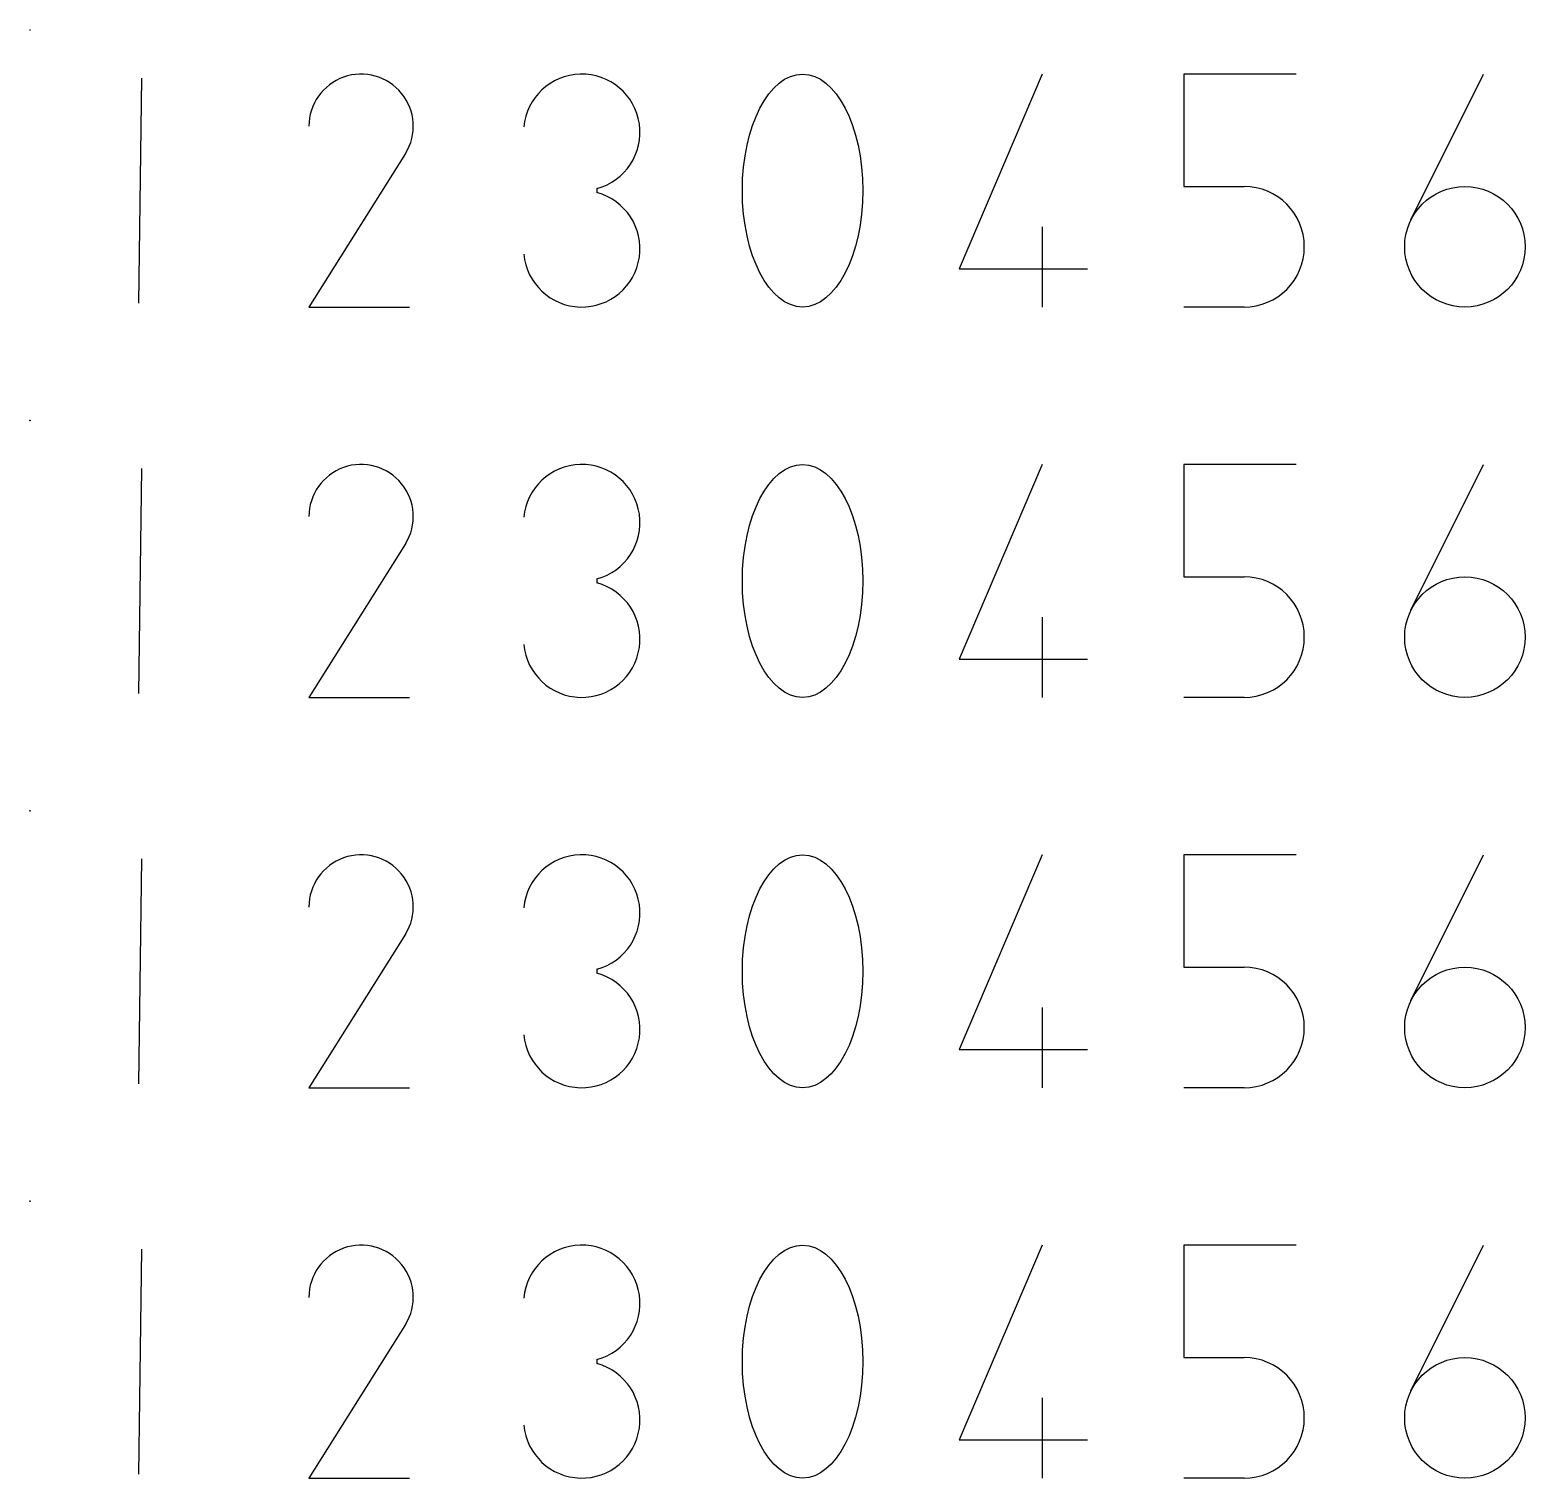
# Model space of a CAD drawing. Header units: millimetres. Extents: x 0 to 372, y -361 to 0.
import ezdxf

# ---------------------------------------------------------------- set-up
doc = ezdxf.new("R2010")
doc.units = ezdxf.units.MM

msp = doc.modelspace()

# ---------------------------------------------------------------- linework, layer by layer
for p, q in [((0, 0), (0.1, 0)), ((0, -0.1), (0, 0)), ((0.1, 0), (0.1, -0.1)), ((0.1, -0.1), (0, -0.1)), ((252.15, -11), (231.48, -59.5)), ((315.48, -11), (287.48, -11)), ((287.48, -11), (287.48, -39)), ((344.05, -47.31), (362.14, -11)), ((27.1, -68), (27.9, -12)), ((93.6, -30.77), (69.5, -69)), ((141.25, -39.5), (141.25, -40.5)), ((287.48, -39), (302.48, -39)), ((252.15, -49), (252.15, -69)), ((231.48, -59.5), (263.48, -59.5)), ((69.5, -69), (94.6, -69)), ((302.48, -69), (287.48, -69)), ((0, -97.2), (0.1, -97.2)), ((0, -97.3), (0, -97.2)), ((0.1, -97.3), (0, -97.3)), ((0.1, -97.2), (0.1, -97.3)), ((27.1, -165.2), (27.9, -109.2)), ((252.15, -108.2), (231.48, -156.7)), ((287.48, -108.2), (287.48, -136.2)), ((315.48, -108.2), (287.48, -108.2)), ((344.05, -144.51), (362.14, -108.2)), ((93.6, -127.97), (69.5, -166.2)), ((141.25, -136.7), (141.25, -137.7)), ((287.48, -136.2), (302.48, -136.2)), ((252.15, -146.2), (252.15, -166.2)), ((231.48, -156.7), (263.48, -156.7)), ((69.5, -166.2), (94.6, -166.2)), ((302.48, -166.2), (287.48, -166.2)), ((0, -194.4), (0.1, -194.4)), ((0, -194.5), (0, -194.4)), ((0.1, -194.5), (0, -194.5)), ((0.1, -194.4), (0.1, -194.5)), ((27.1, -262.4), (27.9, -206.4)), ((252.15, -205.4), (231.48, -253.9)), ((287.48, -205.4), (287.48, -233.4)), ((315.48, -205.4), (287.48, -205.4)), ((344.05, -241.71), (362.14, -205.4)), ((93.6, -225.17), (69.5, -263.4)), ((141.25, -233.9), (141.25, -234.9)), ((287.48, -233.4), (302.48, -233.4)), ((252.15, -243.4), (252.15, -263.4)), ((231.48, -253.9), (263.48, -253.9)), ((69.5, -263.4), (94.6, -263.4)), ((302.48, -263.4), (287.48, -263.4)), ((0, -291.6), (0.1, -291.6)), ((0, -291.7), (0, -291.6)), ((0.1, -291.7), (0, -291.7)), ((0.1, -291.6), (0.1, -291.7)), ((27.1, -359.6), (27.9, -303.6)), ((252.15, -302.6), (231.48, -351.1)), ((287.48, -302.6), (287.48, -330.6)), ((315.48, -302.6), (287.48, -302.6)), ((344.05, -338.91), (362.14, -302.6)), ((93.6, -322.37), (69.5, -360.6)), ((141.25, -331.1), (141.25, -332.1)), ((287.48, -330.6), (302.48, -330.6)), ((252.15, -340.6), (252.15, -360.6)), ((231.48, -351.1), (263.48, -351.1)), ((69.5, -360.6), (94.6, -360.6)), ((302.48, -360.6), (287.48, -360.6))]:
    msp.add_line(p, q)
for centre in [(357.48, -54), (357.48, -151.2), (357.48, -248.4), (357.48, -345.6)]:
    msp.add_circle(centre, 15)
for centre, radius, start, end in [((82.5, -24), 13, 328.6198, 180), ((137.48, -25.5), 14.5, 285.0902, 174.7253), ((137.48, -54.5), 14.5, 185.2747, 74.9098), ((302.48, -54), 15, 270, 90), ((82.5, -121.2), 13, 328.6198, 180), ((137.48, -122.7), 14.5, 285.0902, 174.7253), ((137.48, -151.7), 14.5, 185.2747, 74.9098), ((302.48, -151.2), 15, 270, 90), ((82.5, -218.4), 13, 328.6198, 180), ((137.48, -219.9), 14.5, 285.0902, 174.7253), ((302.48, -248.4), 15, 270, 90), ((137.48, -248.9), 14.5, 185.2747, 74.9098), ((82.5, -315.6), 13, 328.6198, 180), ((137.48, -317.1), 14.5, 285.0902, 174.7253), ((302.48, -345.6), 15, 270, 90), ((137.48, -346.1), 14.5, 185.2747, 74.9098)]:
    msp.add_arc(centre, radius, start, end)
for centre in [(192.48, -40), (192.48, -137.2), (192.48, -234.4), (192.48, -331.6)]:
    msp.add_ellipse(centre, major_axis=(0, 29), ratio=0.517241, start_param=-3.141592653589793, end_param=3.141592653589793)

doc.saveas('drawing.dxf')
